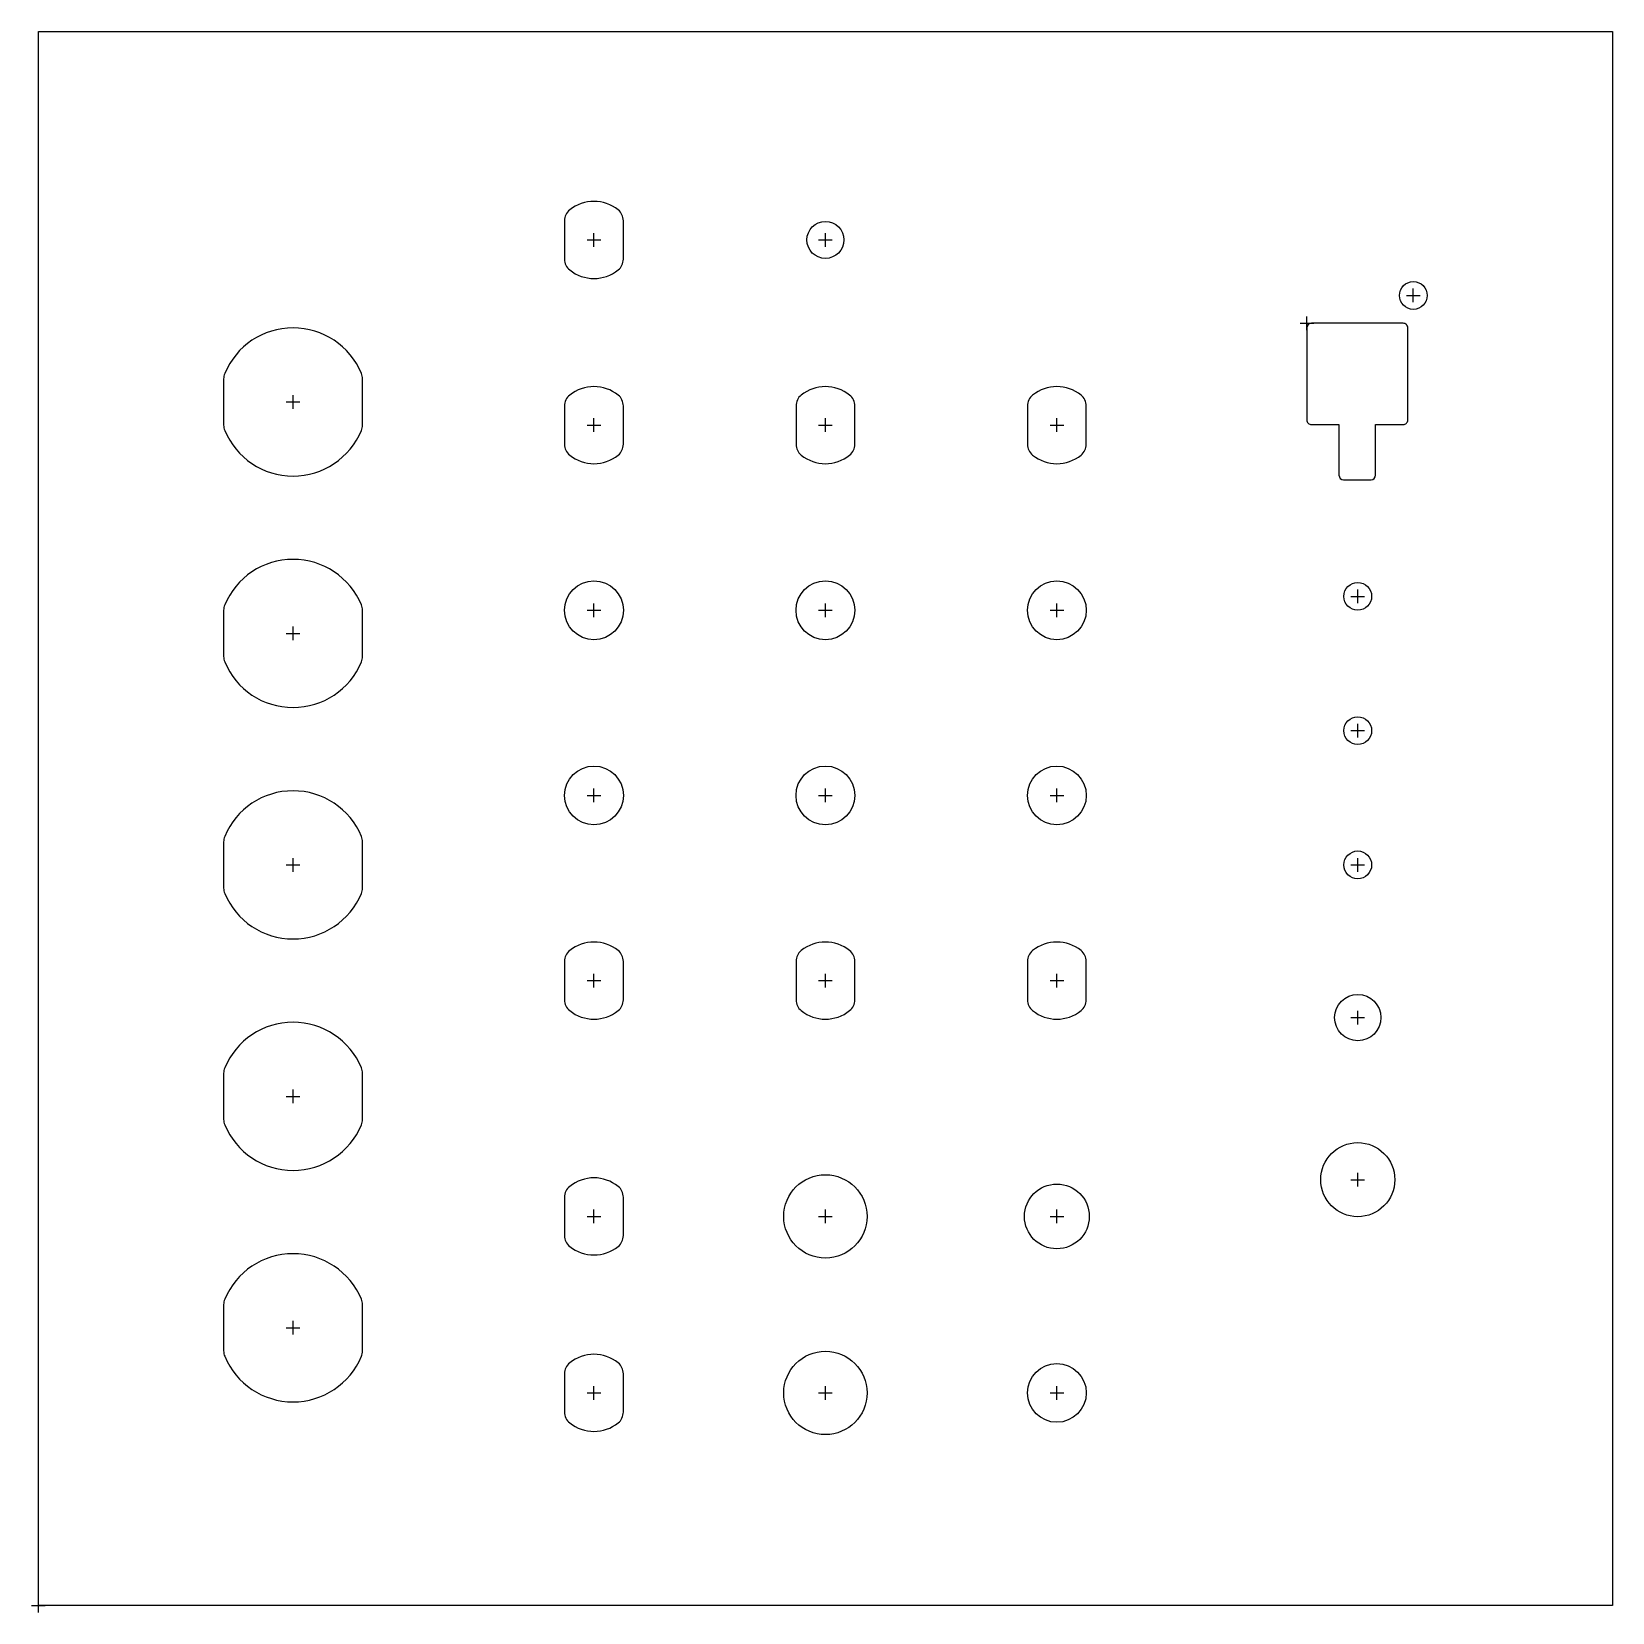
# Model space of a CAD drawing. Header units: millimetres. Extents: x -1 to 170, y -1 to 170.
import ezdxf

# ---------------------------------------------------------------- set-up
doc = ezdxf.new("R2010")
doc.units = ezdxf.units.MM
doc.layers.add('Contour', color=7, linetype='CONTINUOUS')
doc.layers.add('Reference_points', color=1, linetype='CONTINUOUS')

msp = doc.modelspace()

# ---------------------------------------------------------------- linework, layer by layer
at = {"layer": 'Contour', "color": 7, "linetype": 'CONTINUOUS'}
for p, q in [((0, 0), (0, 170)), ((0, 170), (170, 170)), ((170, 170), (170, 0)), ((56.825, 149.573), (56.825, 145.427)), ((63.175, 145.427), (63.175, 149.573)), ((147.4, 138.5), (137.5, 138.499)), ((147.4, 138.5), (147.4, 138.5)), ((137, 138), (137, 138)), ((137, 138), (137.001, 128.057)), ((147.9, 128.057), (147.899, 138)), ((20, 132.5), (20, 127.5)), ((35, 127.5), (35, 132.5)), ((56.825, 129.573), (56.825, 125.427)), ((63.175, 125.427), (63.175, 129.573)), ((81.825, 129.573), (81.825, 125.427)), ((88.175, 125.427), (88.175, 129.573)), ((106.825, 129.573), (106.825, 125.427)), ((113.175, 125.427), (113.175, 129.573)), ((147.9, 128.057), (147.9, 128.057)), ((137.502, 127.557), (140.467, 127.57)), ((137.502, 127.557), (137.502, 127.557)), ((140.467, 127.57), (140.469, 122.1)), ((144.432, 122.1), (144.432, 127.569)), ((144.432, 127.569), (147.398, 127.558)), ((140.968, 121.6), (143.932, 121.601)), ((140.968, 121.6), (140.968, 121.6)), ((144.432, 122.1), (144.432, 122.1)), ((20, 107.5), (20, 102.5)), ((35, 102.5), (35, 107.5)), ((20, 82.5), (20, 77.5)), ((35, 77.5), (35, 82.5)), ((56.825, 69.573), (56.825, 65.427)), ((63.175, 65.427), (63.175, 69.573)), ((81.825, 69.573), (81.825, 65.427)), ((88.175, 65.427), (88.175, 69.573)), ((106.825, 69.573), (106.825, 65.427)), ((113.175, 65.427), (113.175, 69.573)), ((20, 57.5), (20, 52.5)), ((35, 52.5), (35, 57.5)), ((56.825, 44.103), (56.825, 39.957)), ((63.175, 39.957), (63.175, 44.103)), ((20, 32.5), (20, 27.5)), ((35, 27.5), (35, 32.5)), ((56.825, 25.043), (56.825, 20.897)), ((63.175, 20.897), (63.175, 25.043)), ((170, 0), (0, 0))]:
    msp.add_line(p, q, dxfattribs=at)
for centre, radius in [((85, 147.5), 2), ((148.5, 141.5), 1.5), ((60, 107.5), 3.175), ((85, 107.5), 3.175), ((110, 107.5), 3.175), ((142.5, 109), 1.5), ((142.5, 94.5), 1.5), ((60, 87.5), 3.175), ((85, 87.5), 3.175), ((110, 87.5), 3.175), ((142.5, 80), 1.5), ((142.5, 63.5), 2.5), ((142.5, 46), 4), ((85, 42.03), 4.5), ((110, 42.03), 3.5), ((85, 22.97), 4.5), ((110, 22.97), 3.175)]:
    msp.add_circle(centre, radius, dxfattribs=at)
for centre, radius, start, end in [((58.325, 149.57349), 1.5, 128.95182, 180.01863), ((60, 147.5), 4.16552, 51.06093, 128.93907), ((61.675, 149.57349), 1.5, 359.98137, 411.04818), ((58.325, 145.42651), 1.5, 179.98137, 231.04818), ((61.675, 145.42651), 1.5, 308.95182, 360.01863), ((60, 147.5), 4.16552, 231.06093, 308.93907), ((137.4995, 137.9995), 0.4995, 89.94265, 179.94265), ((147.4, 138.001), 0.499, 359.88524, 450.00006), ((27.5, 130), 8.00038, 22.61931, 157.38069), ((21.5, 132.501), 1.5, 157.41833, 180.0382), ((33.5, 132.501), 1.5, 359.9618, 382.58167), ((60, 127.5), 4.16552, 51.06093, 128.93907), ((85, 127.5), 4.16552, 51.06093, 128.93907), ((110, 127.5), 4.16552, 51.06093, 128.93907), ((58.325, 129.57349), 1.5, 128.95182, 180.01863), ((61.675, 129.57349), 1.5, 359.98137, 411.04818), ((83.325, 129.57349), 1.5, 128.95182, 180.01863), ((86.675, 129.57349), 1.5, 359.98137, 411.04818), ((108.325, 129.57349), 1.5, 128.95182, 180.01863), ((111.675, 129.57349), 1.5, 359.98137, 411.04818), ((137.501, 128.057), 0.5, 179.99994, 270.11453), ((147.4005, 128.0575), 0.4995, 269.71346, 359.94311), ((21.5, 127.499), 1.5, 179.9618, 202.58167), ((27.5, 130), 8.00038, 202.61931, 337.38069), ((33.5, 127.499), 1.5, 337.41833, 360.0382), ((58.325, 125.42651), 1.5, 179.98137, 231.04818), ((61.675, 125.42651), 1.5, 308.95182, 360.01863), ((83.325, 125.42651), 1.5, 179.98137, 231.04818), ((86.675, 125.42651), 1.5, 308.95182, 360.01863), ((108.325, 125.42651), 1.5, 179.98137, 231.04818), ((111.675, 125.42651), 1.5, 308.95182, 360.01863), ((60, 127.5), 4.16552, 231.06093, 308.93907), ((85, 127.5), 4.16552, 231.06093, 308.93907), ((110, 127.5), 4.16552, 231.06093, 308.93907), ((140.9685, 122.0995), 0.4995, 179.94265, 269.94265), ((143.932, 122.101), 0.5, 269.99994, 359.88535), ((27.5, 105), 8.00038, 22.61931, 157.38069), ((21.5, 107.501), 1.5, 157.41833, 180.0382), ((33.5, 107.501), 1.5, 359.9618, 382.58167), ((21.5, 102.499), 1.5, 179.9618, 202.58167), ((33.5, 102.499), 1.5, 337.41833, 360.0382), ((27.5, 105), 8.00038, 202.61931, 337.38069), ((27.5, 80), 8.00038, 22.61931, 157.38069), ((21.5, 82.501), 1.5, 157.41833, 180.0382), ((33.5, 82.501), 1.5, 359.9618, 382.58167), ((21.5, 77.499), 1.5, 179.9618, 202.58167), ((27.5, 80), 8.00038, 202.61931, 337.38069), ((33.5, 77.499), 1.5, 337.41833, 360.0382), ((58.325, 69.57349), 1.5, 128.95182, 180.01863), ((60, 67.5), 4.16552, 51.06093, 128.93907), ((61.675, 69.57349), 1.5, 359.98137, 411.04818), ((83.325, 69.57349), 1.5, 128.95182, 180.01863), ((85, 67.5), 4.16552, 51.06093, 128.93907), ((86.675, 69.57349), 1.5, 359.98137, 411.04818), ((108.325, 69.57349), 1.5, 128.95182, 180.01863), ((110, 67.5), 4.16552, 51.06093, 128.93907), ((111.675, 69.57349), 1.5, 359.98137, 411.04818), ((58.325, 65.42651), 1.5, 179.98137, 231.04818), ((61.675, 65.42651), 1.5, 308.95182, 360.01863), ((83.325, 65.42651), 1.5, 179.98137, 231.04818), ((86.675, 65.42651), 1.5, 308.95182, 360.01863), ((108.325, 65.42651), 1.5, 179.98137, 231.04818), ((111.675, 65.42651), 1.5, 308.95182, 360.01863), ((60, 67.5), 4.16552, 231.06093, 308.93907), ((85, 67.5), 4.16552, 231.06093, 308.93907), ((110, 67.5), 4.16552, 231.06093, 308.93907), ((27.5, 55), 8.00038, 22.61931, 157.38069), ((21.5, 57.501), 1.5, 157.41833, 180.0382), ((33.5, 57.501), 1.5, 359.9618, 382.58167), ((21.5, 52.499), 1.5, 179.9618, 202.58167), ((27.5, 55), 8.00038, 202.61931, 337.38069), ((33.5, 52.499), 1.5, 337.41833, 360.0382), ((60, 42.03), 4.16552, 51.06093, 128.93907), ((58.325, 44.10349), 1.5, 128.95182, 180.01863), ((61.675, 44.10349), 1.5, 359.98137, 411.04818), ((58.325, 39.95651), 1.5, 179.98137, 231.04818), ((61.675, 39.95651), 1.5, 308.95182, 360.01863), ((27.5, 30), 8.00038, 22.61931, 157.38069), ((60, 42.03), 4.16552, 231.06093, 308.93907), ((21.5, 32.501), 1.5, 157.41833, 180.0382), ((33.5, 32.501), 1.5, 359.9618, 382.58167), ((21.5, 27.499), 1.5, 179.9618, 202.58167), ((33.5, 27.499), 1.5, 337.41833, 360.0382), ((27.5, 30), 8.00038, 202.61931, 337.38069), ((58.325, 25.04349), 1.5, 128.95182, 180.01863), ((60, 22.97), 4.16552, 51.06093, 128.93907), ((61.675, 25.04349), 1.5, 359.98137, 411.04818), ((58.325, 20.89651), 1.5, 179.98137, 231.04818), ((61.675, 20.89651), 1.5, 308.95182, 360.01863), ((60, 22.97), 4.16552, 231.06093, 308.93907)]:
    msp.add_arc(centre, radius, start, end, dxfattribs=at)
at = {"layer": 'Reference_points', "color": 1, "linetype": 'CONTINUOUS'}
for p, q in [((59.263, 147.5), (60.737, 147.5)), ((60, 146.763), (60, 148.237)), ((84.263, 147.5), (85.737, 147.5)), ((85, 146.763), (85, 148.237)), ((148.5, 140.763), (148.5, 142.237)), ((147.763, 141.5), (149.237, 141.5)), ((136.263, 138.5), (137.737, 138.5)), ((137, 137.763), (137, 139.237)), ((26.763, 130), (28.237, 130)), ((27.5, 129.263), (27.5, 130.737)), ((60, 126.763), (60, 128.237)), ((85, 126.763), (85, 128.237)), ((110, 126.763), (110, 128.237)), ((59.263, 127.5), (60.737, 127.5)), ((84.263, 127.5), (85.737, 127.5)), ((109.263, 127.5), (110.737, 127.5)), ((142.5, 108.263), (142.5, 109.737)), ((60, 106.763), (60, 108.237)), ((85, 106.763), (85, 108.237)), ((110, 106.763), (110, 108.237)), ((141.763, 109), (143.237, 109)), ((59.263, 107.5), (60.737, 107.5)), ((84.263, 107.5), (85.737, 107.5)), ((109.263, 107.5), (110.737, 107.5)), ((26.763, 105), (28.237, 105)), ((27.5, 104.263), (27.5, 105.737)), ((141.763, 94.5), (143.237, 94.5)), ((142.5, 93.763), (142.5, 95.237)), ((59.263, 87.5), (60.737, 87.5)), ((60, 86.763), (60, 88.237)), ((84.263, 87.5), (85.737, 87.5)), ((85, 86.763), (85, 88.237)), ((109.263, 87.5), (110.737, 87.5)), ((110, 86.763), (110, 88.237)), ((27.5, 79.263), (27.5, 80.737)), ((142.5, 79.263), (142.5, 80.737)), ((26.763, 80), (28.237, 80)), ((141.763, 80), (143.237, 80)), ((59.263, 67.5), (60.737, 67.5)), ((60, 66.763), (60, 68.237)), ((84.263, 67.5), (85.737, 67.5)), ((85, 66.763), (85, 68.237)), ((109.263, 67.5), (110.737, 67.5)), ((110, 66.763), (110, 68.237)), ((141.763, 63.5), (143.237, 63.5)), ((142.5, 62.763), (142.5, 64.237)), ((26.763, 55), (28.237, 55)), ((27.5, 54.263), (27.5, 55.737)), ((142.5, 45.263), (142.5, 46.737)), ((141.763, 46), (143.237, 46)), ((60, 41.293), (60, 42.767)), ((85, 41.293), (85, 42.767)), ((110, 41.293), (110, 42.767)), ((59.263, 42.03), (60.737, 42.03)), ((84.263, 42.03), (85.737, 42.03)), ((109.263, 42.03), (110.737, 42.03)), ((27.5, 29.263), (27.5, 30.737)), ((26.763, 30), (28.237, 30)), ((59.263, 22.97), (60.737, 22.97)), ((60, 22.233), (60, 23.707)), ((84.263, 22.97), (85.737, 22.97)), ((85, 22.233), (85, 23.707)), ((109.263, 22.97), (110.737, 22.97)), ((110, 22.233), (110, 23.707)), ((-0.737, 0), (0.737, 0)), ((0, -0.737), (0, 0.737))]:
    msp.add_line(p, q, dxfattribs=at)

doc.saveas('drawing.dxf')
